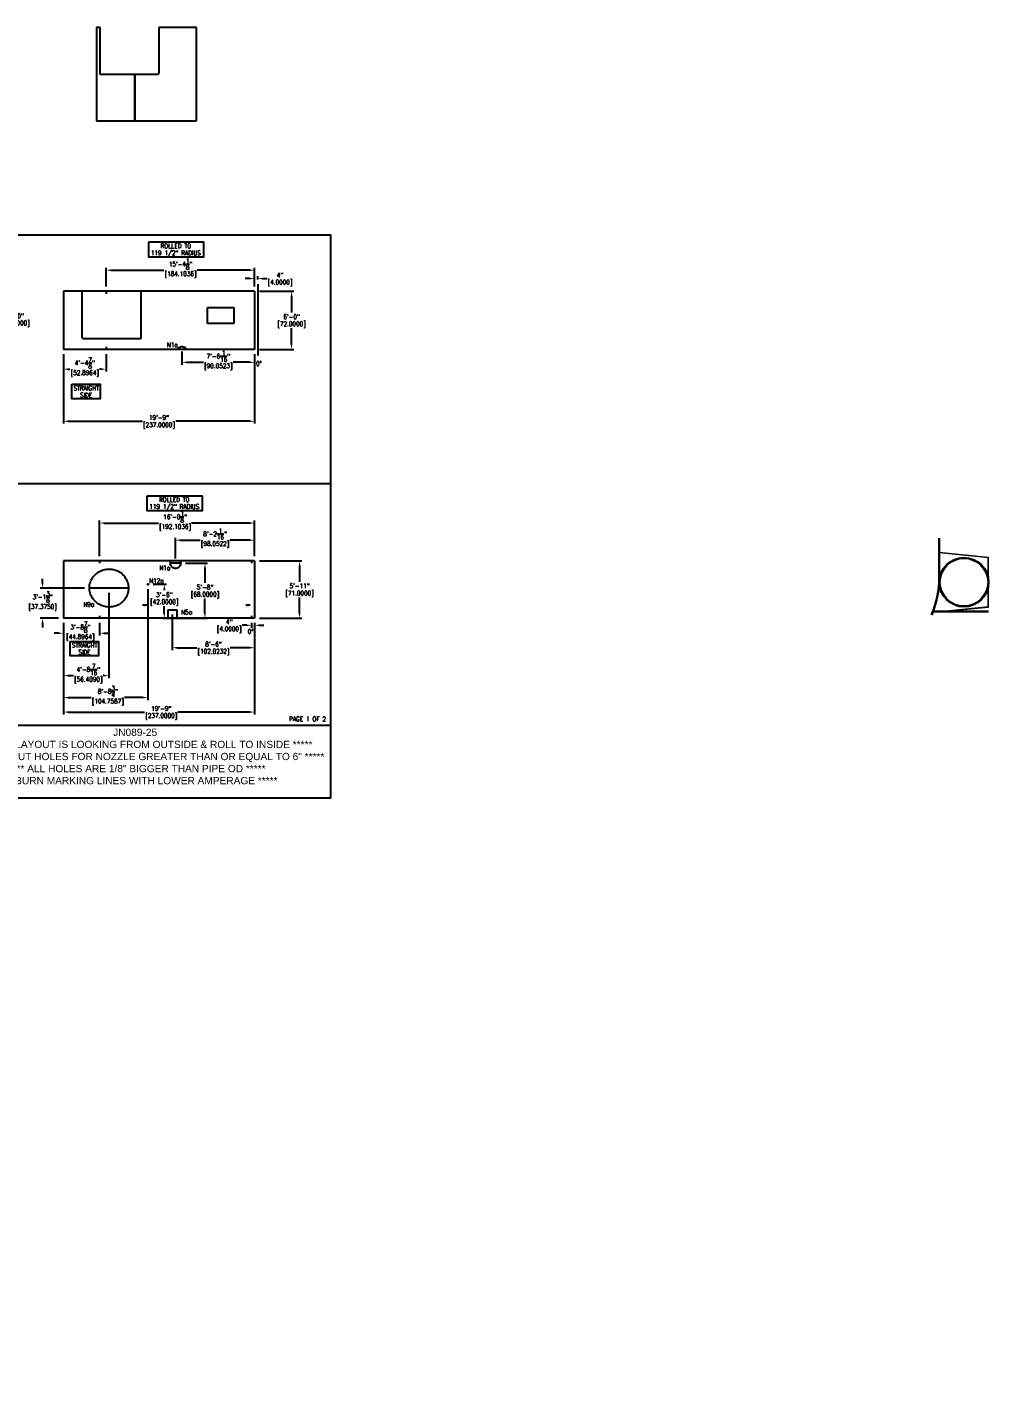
# Model space of a CAD drawing. Extents: x -970 to 14357, y -5073 to 1980.
# Drawn here: x 759 to 1950, y -1656 to 40 of the extents above; entities that cross this region are included whole.
import ezdxf
from ezdxf.enums import TextEntityAlignment as Align

# ---------------------------------------------------------------- set-up
doc = ezdxf.new("R2010")
doc.units = 0
doc.header["$LTSCALE"] = 12
doc.header["$MEASUREMENT"] = 0
doc.header["$PDMODE"] = 33
doc.header["$PDSIZE"] = -0.5
doc.linetypes.add('HIDDEN', pattern=[0.375, 0.25, -0.125])
doc.layers.get('Defpoints').update_dxf_attribs({"linetype": 'CONTINUOUS'})
doc.layers.add('AM_3', color=6, linetype='HIDDEN', lineweight=25)
for name, color, linetype in [('COVER', 3, 'CONTINUOUS'), ('DIM', 1, 'CONTINUOUS'), ('MARKING', 11, 'CONTINUOUS'), ('SHELL', 40, 'CONTINUOUS'), ('stack conn.', 191, 'CONTINUOUS'), ('TEXT', 4, 'CONTINUOUS')]:
    doc.layers.add(name, color=color, linetype=linetype)
doc.styles.add('ROMANS', font='ROMANS.shx', dxfattribs={"width": 0.85, "height": 5.76})
doc.styles.get("Standard").update_dxf_attribs({"font": 'sanss___.ttf'})
doc.dimstyles.get("Standard").update_dxf_attribs({"dimtxt": 0.18, "dimasz": 0.18, "dimexe": 0.18, "dimexo": 0.0625, "dimgap": 0.09, "dimtad": 0, "dimtih": 1, "dimtoh": 1, "dimdec": 4, "dimzin": 0, "dimdsep": 46, "dimtxsty": 'Standard', "dimcen": 0.09, "dimadec": 0, "dimazin": 0, "dimtfac": 1, "dimtdec": 4, "dimtofl": 0, "dimtmove": 0, "dimatfit": 3, "dimfxl": 1, "dimtolj": 1, "dimtzin": 0, "dimarcsym": 0})

# ---------------------------------------------------------------- blocks, each defined once
blk = doc.blocks.new('*D312')
at = {"layer": 'Defpoints', "color": 0, "transparency": 16777216}
for p in [(1040.6, -287.2), (1044.6, -271.5), (1044.6, -278.4)]:
    blk.add_point(p, dxfattribs=at)
at = {"layer": 'DIM', "color": 0, "lineweight": -2, "transparency": 16777216}
for p, q in [((1040.6, -281.2), (1040.6, -268.5)), ((1044.6, -272.4), (1044.6, -268.5)), ((1034.9, -271.5), (1029.1, -271.5)), ((1050.4, -271.5), (1056.1, -271.5))]:
    blk.add_line(p, q, dxfattribs=at)
at = {"layer": 'DIM', "color": 0, "transparency": 16777216}
for points in [[(1034.9, -270.6), (1034.9, -272.5), (1040.6, -271.5)], [(1050.4, -270.6), (1050.4, -272.5), (1044.6, -271.5)]]:
    blk.add_solid(points, dxfattribs=at)
at = {"layer": 'DIM', "color": 0, "transparency": 16777216, "char_height": 5.76, "attachment_point": 5, "style": 'ROMANS'}
for s, insert in [('\\A1;4"', (1072.1, -267.1)), ('\\A1;[4.0000]', (1072.1, -276.9))]:
    blk.add_mtext(s, dxfattribs=dict(at, insert=insert))
blk = doc.blocks.new('*D313')
at = {"layer": 'Defpoints', "color": 0, "transparency": 16777216}
for p in [(1036.6, -692.5), (1040.6, -692.5), (1036.6, -701.3)]:
    blk.add_point(p, dxfattribs=at)
at = {"layer": 'DIM', "color": 0, "lineweight": -2, "transparency": 16777216}
for p, q in [((1030.9, -701.3), (1025.1, -701.3)), ((1036.6, -698.5), (1036.6, -704.3)), ((1040.6, -698.5), (1040.6, -704.3)), ((1046.4, -701.3), (1052.1, -701.3))]:
    blk.add_line(p, q, dxfattribs=at)
at = {"layer": 'DIM', "color": 0, "transparency": 16777216}
for points in [[(1030.9, -700.4), (1030.9, -702.3), (1036.6, -701.3)], [(1046.4, -700.4), (1046.4, -702.3), (1040.6, -701.3)]]:
    blk.add_solid(points, dxfattribs=at)
at = {"layer": 'DIM', "color": 0, "transparency": 16777216, "char_height": 5.76, "attachment_point": 5, "style": 'ROMANS'}
for s, insert in [('\\A1;4"', (1009.1, -697)), ('\\A1;[4.0000]', (1009.1, -706.7))]:
    blk.add_mtext(s, dxfattribs=dict(at, insert=insert))
blk = doc.blocks.new('*D314')
at = {"layer": 'Defpoints', "color": 0, "transparency": 16777216}
for p in [(803.6, -692.5), (848.5, -692.5), (848.5, -711.2)]:
    blk.add_point(p, dxfattribs=at)
at = {"layer": 'DIM', "color": 0, "lineweight": -2, "transparency": 16777216}
for p, q in [((797.9, -711.2), (792.1, -711.2)), ((803.6, -698.5), (803.6, -714.2)), ((848.5, -698.5), (848.5, -714.2)), ((854.3, -711.2), (860, -711.2))]:
    blk.add_line(p, q, dxfattribs=at)
at = {"layer": 'DIM', "color": 0, "transparency": 16777216}
for points in [[(797.9, -710.2), (797.9, -712.1), (803.6, -711.2)], [(854.3, -710.2), (854.3, -712.1), (848.5, -711.2)]]:
    blk.add_solid(points, dxfattribs=at)
at = {"layer": 'DIM', "color": 0, "transparency": 16777216, "char_height": 5.76, "attachment_point": 5, "style": 'ROMANS'}
for s, insert in [('\\A1;[44.8964]', (824.6, -716.5)), ('\\A1;3\'-8{\\H1x;\\S7/8;}"', (824.6, -703.5))]:
    blk.add_mtext(s, dxfattribs=dict(at, insert=insert))
blk = doc.blocks.new('*D315')
at = {"layer": 'Defpoints', "color": 0, "transparency": 16777216}
for p in [(803.6, -692.5), (1040.6, -692.5), (1040.6, -809)]:
    blk.add_point(p, dxfattribs=at)
at = {"layer": 'DIM', "color": 0, "lineweight": -2, "transparency": 16777216}
for p, q in [((803.6, -698.5), (803.6, -812)), ((1040.6, -698.5), (1040.6, -812)), ((809.4, -809), (904.2, -809)), ((1034.9, -809), (945.5, -809))]:
    blk.add_line(p, q, dxfattribs=at)
at = {"layer": 'DIM', "color": 0, "transparency": 16777216}
for points in [[(809.4, -808), (809.4, -809.9), (803.6, -809)], [(1034.9, -808), (1034.9, -809.9), (1040.6, -809)]]:
    blk.add_solid(points, dxfattribs=at)
at = {"layer": 'DIM', "color": 0, "transparency": 16777216, "char_height": 5.76, "attachment_point": 5, "style": 'ROMANS'}
for s, insert in [('\\A1;[237.0000]', (924.9, -814.3)), ('\\A1;19\'-9"', (924.9, -804.6))]:
    blk.add_mtext(s, dxfattribs=dict(at, insert=insert))
blk = doc.blocks.new('*D340')
at = {"layer": 'Defpoints', "color": 0, "transparency": 16777216}
for p in [(1040.6, -621.5), (1096.3, -621.5), (1040.6, -692.5)]:
    blk.add_point(p, dxfattribs=at)
at = {"layer": 'DIM', "color": 0, "lineweight": -2, "transparency": 16777216}
for p, q in [((1046.6, -621.5), (1099.3, -621.5)), ((1096.3, -627.3), (1096.3, -647.3)), ((1096.3, -686.8), (1096.3, -666.8)), ((1046.6, -692.5), (1099.3, -692.5))]:
    blk.add_line(p, q, dxfattribs=at)
at = {"layer": 'DIM', "color": 0, "transparency": 16777216}
for points in [[(1095.4, -627.3), (1097.3, -627.3), (1096.3, -621.5)], [(1095.4, -686.8), (1097.3, -686.8), (1096.3, -692.5)]]:
    blk.add_solid(points, dxfattribs=at)
at = {"layer": 'DIM', "color": 0, "transparency": 16777216, "char_height": 5.76, "attachment_point": 5, "style": 'ROMANS'}
for s, insert in [('\\A1;[71.0000]', (1096.3, -662.4)), ('\\A1;5\'-11"', (1096.3, -652.6))]:
    blk.add_mtext(s, dxfattribs=dict(at, insert=insert))
blk = doc.blocks.new('*D352')
at = {"layer": 'Defpoints', "color": 0, "transparency": 16777216}
for p in [(668.5, -287.2), (744.3, -287.2), (671.1, -359.2)]:
    blk.add_point(p, dxfattribs=at)
at = {"layer": 'DIM', "color": 0, "lineweight": -2, "transparency": 16777216}
for p, q in [((674.5, -287.2), (747.3, -287.2)), ((744.3, -293), (744.3, -312.3)), ((744.3, -353.4), (744.3, -331.8)), ((677.1, -359.2), (747.3, -359.2))]:
    blk.add_line(p, q, dxfattribs=at)
at = {"layer": 'DIM', "color": 0, "transparency": 16777216}
for points in [[(743.4, -293), (745.3, -293), (744.3, -287.2)], [(743.4, -353.4), (745.3, -353.4), (744.3, -359.2)]]:
    blk.add_solid(points, dxfattribs=at)
at = {"layer": 'DIM', "color": 0, "transparency": 16777216, "char_height": 5.76, "attachment_point": 5, "style": 'ROMANS'}
for s, insert in [('\\A1;6\'-0"', (744.3, -317.7)), ('\\A1;[72.0000]', (744.3, -327.4))]:
    blk.add_mtext(s, dxfattribs=dict(at, insert=insert))
blk = doc.blocks.new('*D354')
at = {"layer": 'Defpoints', "color": 0, "transparency": 16777216}
for p in [(1040.6, -287.2), (1086.4, -287.2), (1040.6, -359.2)]:
    blk.add_point(p, dxfattribs=at)
at = {"layer": 'DIM', "color": 0, "lineweight": -2, "transparency": 16777216}
for p, q in [((1046.6, -287.2), (1089.4, -287.2)), ((1086.4, -293), (1086.4, -313.5)), ((1086.4, -353.4), (1086.4, -332.9)), ((1046.6, -359.2), (1089.4, -359.2))]:
    blk.add_line(p, q, dxfattribs=at)
at = {"layer": 'DIM', "color": 0, "transparency": 16777216}
for points in [[(1085.4, -293), (1087.3, -293), (1086.4, -287.2)], [(1085.4, -353.4), (1087.3, -353.4), (1086.4, -359.2)]]:
    blk.add_solid(points, dxfattribs=at)
at = {"layer": 'DIM', "color": 0, "transparency": 16777216, "char_height": 5.76, "attachment_point": 5, "style": 'ROMANS'}
for s, insert in [('\\A1;6\'-0"', (1086.4, -318.8)), ('\\A1;[72.0000]', (1086.4, -328.5))]:
    blk.add_mtext(s, dxfattribs=dict(at, insert=insert))
blk = doc.blocks.new('*D355')
at = {"layer": 'Defpoints', "color": 0, "transparency": 16777216}
for p in [(803.6, -359.2), (1040.6, -359.2), (1040.6, -448.3)]:
    blk.add_point(p, dxfattribs=at)
at = {"layer": 'DIM', "color": 0, "lineweight": -2, "transparency": 16777216}
for p, q in [((803.6, -365.2), (803.6, -451.3)), ((1040.6, -365.2), (1040.6, -451.3)), ((809.4, -448.3), (901.5, -448.3)), ((1034.9, -448.3), (942.8, -448.3))]:
    blk.add_line(p, q, dxfattribs=at)
at = {"layer": 'DIM', "color": 0, "transparency": 16777216}
for points in [[(809.4, -447.4), (809.4, -449.3), (803.6, -448.3)], [(1034.9, -447.4), (1034.9, -449.3), (1040.6, -448.3)]]:
    blk.add_solid(points, dxfattribs=at)
at = {"layer": 'DIM', "color": 0, "transparency": 16777216, "char_height": 5.76, "attachment_point": 5, "style": 'ROMANS'}
for s, insert in [('\\A1;19\'-9"', (922.1, -443.9)), ('\\A1;[237.0000]', (922.1, -453.7))]:
    blk.add_mtext(s, dxfattribs=dict(at, insert=insert))
blk = doc.blocks.new('*D356')
at = {"layer": 'Defpoints', "color": 0, "transparency": 16777216}
for p in [(803.6, -359.2), (856.5, -359.2), (803.6, -383.8)]:
    blk.add_point(p, dxfattribs=at)
at = {"layer": 'DIM', "color": 0, "lineweight": -2, "transparency": 16777216}
for p, q in [((803.6, -365.2), (803.6, -386.8)), ((856.5, -365.2), (856.5, -386.8)), ((809.4, -383.8), (811.7, -383.8)), ((850.8, -383.8), (848.4, -383.8))]:
    blk.add_line(p, q, dxfattribs=at)
at = {"layer": 'DIM', "color": 0, "transparency": 16777216}
for points in [[(809.4, -382.9), (809.4, -384.8), (803.6, -383.8)], [(850.8, -382.9), (850.8, -384.8), (856.5, -383.8)]]:
    blk.add_solid(points, dxfattribs=at)
at = {"layer": 'DIM', "color": 0, "transparency": 16777216, "char_height": 5.76, "attachment_point": 5, "style": 'ROMANS'}
for s, insert in [('\\A1;4\'-4{\\H1x;\\S7/8;}"', (830.1, -376.1)), ('\\A1;[52.8964]', (830.1, -389.2))]:
    blk.add_mtext(s, dxfattribs=dict(at, insert=insert))
blk = doc.blocks.new('*D365')
at = {"layer": 'Defpoints', "color": 0, "transparency": 16777216}
for p in [(1040.6, -574.6), (848.5, -621.5), (1040.6, -621.5)]:
    blk.add_point(p, dxfattribs=at)
at = {"layer": 'DIM', "color": 0, "lineweight": -2, "transparency": 16777216}
for p, q in [((848.5, -615.5), (848.5, -571.6)), ((854.3, -574.6), (921.3, -574.6)), ((1034.9, -574.6), (962.6, -574.6)), ((1040.6, -615.5), (1040.6, -571.6))]:
    blk.add_line(p, q, dxfattribs=at)
at = {"layer": 'DIM', "color": 0, "transparency": 16777216}
for points in [[(854.3, -573.6), (854.3, -575.6), (848.5, -574.6)], [(1034.9, -573.6), (1034.9, -575.6), (1040.6, -574.6)]]:
    blk.add_solid(points, dxfattribs=at)
at = {"layer": 'DIM', "color": 0, "transparency": 16777216, "char_height": 5.76, "attachment_point": 5, "style": 'ROMANS'}
for s, insert in [('\\A1;[192.1036]', (942, -580)), ('\\A1;16\'-0{\\H1x;\\S1/8;}"', (942, -566.9))]:
    blk.add_mtext(s, dxfattribs=dict(at, insert=insert))
blk = doc.blocks.new('*D383')
at = {"layer": 'Defpoints', "color": 0, "transparency": 16777216}
for p in [(860, -655.2), (803.6, -692.5), (803.6, -763.8)]:
    blk.add_point(p, dxfattribs=at)
at = {"layer": 'DIM', "color": 0, "lineweight": -2, "transparency": 16777216}
for p, q in [((860, -661.2), (860, -766.8)), ((803.6, -698.5), (803.6, -766.8)), ((809.4, -763.8), (816.2, -763.8)), ((854.3, -763.8), (852.9, -763.8))]:
    blk.add_line(p, q, dxfattribs=at)
at = {"layer": 'DIM', "color": 0, "transparency": 16777216}
for points in [[(809.4, -762.9), (809.4, -764.8), (803.6, -763.8)], [(854.3, -762.9), (854.3, -764.8), (860, -763.8)]]:
    blk.add_solid(points, dxfattribs=at)
at = {"layer": 'DIM', "color": 0, "transparency": 16777216, "char_height": 5.76, "attachment_point": 5, "style": 'ROMANS'}
for s, insert in [('\\A1;4\'-8{\\H1x;\\S7/16;}"', (834.5, -756.2)), ('\\A1;[56.4090]', (834.5, -769.2))]:
    blk.add_mtext(s, dxfattribs=dict(at, insert=insert))
blk = doc.blocks.new('*D384')
at = {"layer": 'Defpoints', "color": 0, "transparency": 16777216}
for p in [(835.9, -655.2), (777.8, -692.5), (803.6, -692.5)]:
    blk.add_point(p, dxfattribs=at)
at = {"layer": 'DIM', "color": 0, "lineweight": -2, "transparency": 16777216}
for p, q in [((777.8, -649.4), (777.8, -643.6)), ((829.9, -655.2), (774.8, -655.2)), ((797.6, -692.5), (774.8, -692.5)), ((777.8, -698.3), (777.8, -704))]:
    blk.add_line(p, q, dxfattribs=at)
at = {"layer": 'DIM', "color": 0, "transparency": 16777216}
for points in [[(776.8, -649.4), (778.8, -649.4), (777.8, -655.2)], [(776.8, -698.3), (778.8, -698.3), (777.8, -692.5)]]:
    blk.add_solid(points, dxfattribs=at)
at = {"layer": 'DIM', "color": 0, "transparency": 16777216, "char_height": 5.76, "attachment_point": 5, "style": 'ROMANS'}
for s, insert in [('\\A1;3\'-1{\\H1x;\\S3/8;}"', (777.8, -666.2)), ('\\A1;[37.3750]', (777.8, -679.2))]:
    blk.add_mtext(s, dxfattribs=dict(at, insert=insert))
blk = doc.blocks.new('*D391')
at = {"layer": 'Defpoints', "color": 0, "transparency": 16777216}
for p in [(908.4, -650.5), (803.6, -692.5), (908.4, -791)]:
    blk.add_point(p, dxfattribs=at)
at = {"layer": 'DIM', "color": 0, "lineweight": -2, "transparency": 16777216}
for p, q in [((908.4, -656.5), (908.4, -794)), ((803.6, -698.5), (803.6, -794)), ((809.4, -791), (838, -791)), ((902.6, -791), (879.3, -791))]:
    blk.add_line(p, q, dxfattribs=at)
at = {"layer": 'DIM', "color": 0, "transparency": 16777216}
for points in [[(809.4, -790.1), (809.4, -792), (803.6, -791)], [(902.6, -790.1), (902.6, -792), (908.4, -791)]]:
    blk.add_solid(points, dxfattribs=at)
at = {"layer": 'DIM', "color": 0, "transparency": 16777216, "char_height": 5.76, "attachment_point": 5, "style": 'ROMANS'}
for s, insert in [('\\A1;8\'-8{\\H1x;\\S3/4;}"', (858.7, -783.3)), ('\\A1;[104.7587]', (858.7, -796.4))]:
    blk.add_mtext(s, dxfattribs=dict(at, insert=insert))
blk = doc.blocks.new('*D392')
at = {"layer": 'Defpoints', "color": 0, "transparency": 16777216}
for p in [(908.8, -650.5), (920.6, -692.5), (928.6, -692.5)]:
    blk.add_point(p, dxfattribs=at)
at = {"layer": 'DIM', "color": 0, "lineweight": -2, "transparency": 16777216}
for p, q in [((914.8, -650.5), (931.6, -650.5)), ((928.6, -656.3), (928.6, -658)), ((928.6, -686.8), (928.6, -677.5)), ((926.6, -692.5), (931.6, -692.5))]:
    blk.add_line(p, q, dxfattribs=at)
at = {"layer": 'DIM', "color": 0, "transparency": 16777216}
for points in [[(927.7, -656.3), (929.6, -656.3), (928.6, -650.5)], [(927.7, -686.8), (929.6, -686.8), (928.6, -692.5)]]:
    blk.add_solid(points, dxfattribs=at)
at = {"layer": 'DIM', "color": 0, "transparency": 16777216, "char_height": 5.76, "attachment_point": 5, "style": 'ROMANS'}
for s, insert in [('\\A1;3\'-6"', (928.6, -663.4)), ('\\A1;[42.0000]', (928.6, -673.1))]:
    blk.add_mtext(s, dxfattribs=dict(at, insert=insert))
blk = doc.blocks.new('*D393')
at = {"layer": 'Defpoints', "color": 0, "transparency": 16777216}
for p in [(1040.6, -595.8), (942.6, -624.5), (1040.6, -621.5)]:
    blk.add_point(p, dxfattribs=at)
at = {"layer": 'DIM', "color": 0, "lineweight": -2, "transparency": 16777216}
for p, q in [((942.6, -618.5), (942.6, -592.8)), ((1040.6, -615.5), (1040.6, -592.8)), ((948.3, -595.8), (973.3, -595.8)), ((1034.9, -595.8), (1009.9, -595.8))]:
    blk.add_line(p, q, dxfattribs=at)
at = {"layer": 'DIM', "color": 0, "transparency": 16777216}
for points in [[(948.3, -594.8), (948.3, -596.7), (942.6, -595.8)], [(1034.9, -594.8), (1034.9, -596.7), (1040.6, -595.8)]]:
    blk.add_solid(points, dxfattribs=at)
at = {"layer": 'DIM', "color": 0, "transparency": 16777216, "char_height": 5.76, "attachment_point": 5, "style": 'ROMANS'}
for s, insert in [('\\A1;8\'-2{\\H1x;\\S1/16;}"', (991.6, -588.1)), ('\\A1;[98.0522]', (991.6, -601.1))]:
    blk.add_mtext(s, dxfattribs=dict(at, insert=insert))
blk = doc.blocks.new('*D394')
at = {"layer": 'Defpoints', "color": 0, "transparency": 16777216}
for p in [(949, -624.5), (979.1, -624.5), (924.6, -692.5)]:
    blk.add_point(p, dxfattribs=at)
at = {"layer": 'DIM', "color": 0, "lineweight": -2, "transparency": 16777216}
for p, q in [((955, -624.5), (982.1, -624.5)), ((979.1, -630.3), (979.1, -648.8)), ((979.1, -686.8), (979.1, -668.3)), ((930.6, -692.5), (982.1, -692.5))]:
    blk.add_line(p, q, dxfattribs=at)
at = {"layer": 'DIM', "color": 0, "transparency": 16777216}
for points in [[(978.1, -630.3), (980, -630.3), (979.1, -624.5)], [(978.1, -686.8), (980, -686.8), (979.1, -692.5)]]:
    blk.add_solid(points, dxfattribs=at)
at = {"layer": 'DIM', "color": 0, "transparency": 16777216, "char_height": 5.76, "attachment_point": 5, "style": 'ROMANS'}
for s, insert in [('\\A1;[68.0000]', (979.1, -663.9)), ('\\A1;5\'-8"', (979.1, -654.1))]:
    blk.add_mtext(s, dxfattribs=dict(at, insert=insert))
blk = doc.blocks.new('*D397')
at = {"layer": 'Defpoints', "color": 0, "transparency": 16777216}
for p in [(-200.5, -589.4), (-200.5, -621.5), (-8.4, -621.5), (938.6, -682), (1040.6, -692.5), (938.6, -729.2)]:
    blk.add_point(p, dxfattribs=at)
at = {"layer": 'DIM', "color": 0, "lineweight": -2, "transparency": 16777216}
for p, q in [((-200.5, -615.5), (-200.5, -586.4)), ((-194.8, -589.4), (-125.1, -589.4)), ((-14.2, -589.4), (-83.8, -589.4)), ((-8.4, -615.5), (-8.4, -586.4)), ((938.6, -688), (938.6, -732.2)), ((1040.6, -698.5), (1040.6, -732.2)), ((944.4, -729.2), (968.9, -729.2)), ((1034.9, -729.2), (1010.3, -729.2))]:
    blk.add_line(p, q, dxfattribs=at)
at = {"layer": 'DIM', "color": 0, "transparency": 16777216}
for points in [[(-194.8, -588.4), (-194.8, -590.3), (-200.5, -589.4)], [(-14.2, -588.4), (-14.2, -590.3), (-8.4, -589.4)], [(944.4, -728.2), (944.4, -730.1), (938.6, -729.2)], [(1034.9, -728.2), (1034.9, -730.1), (1040.6, -729.2)]]:
    blk.add_solid(points, dxfattribs=at)
at = {"layer": 'DIM', "color": 0, "transparency": 16777216, "char_height": 5.76, "attachment_point": 5, "style": 'ROMANS'}
for s, insert in [('\\A1;16\'-0{\\H1x;\\S1/8;}"', (-104.5, -581.7)), ('\\A1;[192.1036]', (-104.5, -594.7)), ('\\A1;8\'-6"', (989.6, -724.8)), ('\\A1;[102.0232]', (989.6, -734.5))]:
    blk.add_mtext(s, dxfattribs=dict(at, insert=insert))
blk = doc.blocks.new('*D513')
at = {"layer": 'Defpoints', "color": 0, "transparency": 16777216}
for p in [(1040.6, -261), (856.5, -287.2), (1040.6, -287.2)]:
    blk.add_point(p, dxfattribs=at)
at = {"layer": 'DIM', "color": 0, "lineweight": -2, "transparency": 16777216}
for p, q in [((856.5, -281.2), (856.5, -258)), ((862.3, -261), (928.1, -261)), ((1034.9, -261), (969.4, -261)), ((1040.6, -281.2), (1040.6, -258))]:
    blk.add_line(p, q, dxfattribs=at)
at = {"layer": 'DIM', "color": 0, "transparency": 16777216}
for points in [[(862.3, -260.1), (862.3, -262), (856.5, -261)], [(1034.9, -260.1), (1034.9, -262), (1040.6, -261)]]:
    blk.add_solid(points, dxfattribs=at)
at = {"layer": 'DIM', "color": 0, "transparency": 16777216, "char_height": 5.76, "attachment_point": 5, "style": 'ROMANS'}
for s, insert in [('\\A1;15\'-4{\\H1x;\\S1/8;}"', (948.8, -253.4)), ('\\A1;[184.1036]', (948.8, -266.4))]:
    blk.add_mtext(s, dxfattribs=dict(at, insert=insert))
blk = doc.blocks.new('*D402')
at = {"layer": 'Defpoints', "color": 0, "transparency": 16777216}
for p in [(950.6, -355.8), (1040.6, -359.2), (950.6, -375.3), (195.6, -653), (135.4, -692.5), (202.6, -692.5)]:
    blk.add_point(p, dxfattribs=at)
at = {"layer": 'DIM', "color": 0, "lineweight": -2, "transparency": 16777216}
for p, q in [((950.6, -361.8), (950.6, -378.3)), ((1040.6, -365.2), (1040.6, -378.3)), ((956.3, -375.3), (977.3, -375.3)), ((1034.9, -375.3), (1013.9, -375.3)), ((202.6, -653), (202.6, -636.4)), ((202.6, -636.4), (208.4, -636.4)), ((201.6, -653), (205.6, -653)), ((202.6, -686.8), (202.6, -658.7)), ((141.4, -692.5), (205.6, -692.5))]:
    blk.add_line(p, q, dxfattribs=at)
at = {"layer": 'DIM', "color": 0, "transparency": 16777216}
for points in [[(956.3, -374.3), (956.3, -376.2), (950.6, -375.3)], [(1034.9, -374.3), (1034.9, -376.2), (1040.6, -375.3)], [(201.7, -658.7), (203.6, -658.7), (202.6, -653)], [(201.7, -686.8), (203.6, -686.8), (202.6, -692.5)]]:
    blk.add_solid(points, dxfattribs=at)
at = {"layer": 'DIM', "color": 0, "transparency": 16777216, "char_height": 5.76, "attachment_point": 5, "style": 'ROMANS'}
for s, insert in [('\\A1;7\'-6{\\H1x;\\S1/16;}"', (995.6, -367.6)), ('\\A1;[90.0523]', (995.6, -380.6)), ('\\A1;3\'-3{\\H1x;\\S9/16;}"\\P [39.5625]', (229.6, -636.4))]:
    blk.add_mtext(s, dxfattribs=dict(at, insert=insert))
blk = doc.blocks.new('*D404')
at = {"layer": 'AM_3', "color": 0, "lineweight": -2, "transparency": 16777216}
for p, q in [((-49.8, -1617), (-24.8, -1617)), ((-27.8, -1622.8), (-27.8, -1623.7)), ((-49.8, -1656.5), (-24.8, -1656.5)), ((-27.8, -1650.7), (-27.8, -1649.8))]:
    blk.add_line(p, q, dxfattribs=at)
at = {"layer": 'AM_3', "color": 0, "transparency": 16777216}
for points in [[(-28.7, -1622.8), (-26.8, -1622.8), (-27.8, -1617)], [(-28.7, -1650.7), (-26.8, -1650.7), (-27.8, -1656.5)]]:
    blk.add_solid(points, dxfattribs=at)
at = {"layer": 'Defpoints', "color": 0, "transparency": 16777216}
for p in [(938.6, -682), (1040.6, -692.5), (938.6, -729.2), (-55.8, -1617), (-27.8, -1617), (-55.8, -1656.5)]:
    blk.add_point(p, dxfattribs=at)
at = {"layer": 'DIM', "color": 0, "lineweight": -2, "transparency": 16777216}
for p, q in [((938.6, -688), (938.6, -732.2)), ((1040.6, -698.5), (1040.6, -732.2)), ((944.4, -729.2), (968.9, -729.2)), ((1034.9, -729.2), (1010.3, -729.2))]:
    blk.add_line(p, q, dxfattribs=at)
at = {"layer": 'DIM', "color": 0, "transparency": 16777216}
for points in [[(944.4, -728.2), (944.4, -730.1), (938.6, -729.2)], [(1034.9, -728.2), (1034.9, -730.1), (1040.6, -729.2)]]:
    blk.add_solid(points, dxfattribs=at)
at = {"layer": 'AM_3', "color": 0, "transparency": 16777216, "char_height": 5.76, "attachment_point": 5, "style": 'ROMANS'}
for s, insert in [('\\A1;3\'-3{\\H1x;\\S1/2;}"', (-27.8, -1629.1)), ('\\A1;[39.5000]', (-27.8, -1642.1))]:
    blk.add_mtext(s, dxfattribs=dict(at, insert=insert))
at = {"layer": 'DIM', "color": 0, "transparency": 16777216, "char_height": 5.76, "attachment_point": 5, "style": 'ROMANS'}
for s, insert in [('\\A1;8\'-6"', (989.6, -724.8)), ('\\A1;[102.0232]', (989.6, -734.5))]:
    blk.add_mtext(s, dxfattribs=dict(at, insert=insert))

msp = doc.modelspace()

# ---------------------------------------------------------------- linework, layer by layer
at = {"layer": 'COVER'}
for p, q in [((82.34188, -525.43153), (1134.69224, -525.43153)), ((949.00196, -624.52525), (936.1212, -624.52525)), ((884.16284, -655.15025), (835.88273, -655.15025)), ((908.83339, -650.52525), (907.91151, -650.52525)), ((82.34188, -824.97712), (1134.69224, -824.97712))]:
    msp.add_line(p, q, dxfattribs=at)
msp.add_lwpolyline([(82.34188, -217.04819), (1134.69224, -217.04819), (1134.69224, -915.7719), (82.34188, -915.7719)], close=True, dxfattribs=at)
at = {"layer": 'COVER', "extrusion": (0, 0, -1)}
msp.add_arc((-936.18345, -624.52525), 0.0625, 359.96246077, 0.02088332, dxfattribs=at)
at = {"layer": 'COVER'}
for points, knots in [([(849.03507, 40.0193), (848.66591, 40.0193), (848.11217, 40.0193), (847.37385, 40.0193), (846.8201, 40.0193), (846.26634, 40.0193), (845.52802, 40.0193), (844.97428, 40.0193), (844.60512, 40.0193)], [0, 0, 0, 0, 0.2499955637, 0.3749971164, 0.5, 0.6250028836, 0.7500044363, 1, 1, 1, 1]), ([(921.84092, -15.89853), (921.84092, -15.92521), (921.84048, -15.96524), (921.83899, -16.01857), (921.83743, -16.05851), (921.83542, -16.09837), (921.83296, -16.13815), (921.83007, -16.17781), (921.82672, -16.21738), (921.82293, -16.25683), (921.8187, -16.29616), (921.81403, -16.33535), (921.80892, -16.37441), (921.80337, -16.4133), (921.79738, -16.45205), (921.79095, -16.49061), (921.78409, -16.52901), (921.77679, -16.5672), (921.76906, -16.60521), (921.76091, -16.64301), (921.75232, -16.6806), (921.7433, -16.71795), (921.73387, -16.75508), (921.72401, -16.79196), (921.71372, -16.8286), (921.70303, -16.86497), (921.69191, -16.90109), (921.68039, -16.93692), (921.66845, -16.97247), (921.65611, -17.00772), (921.64336, -17.04268), (921.63022, -17.07731), (921.61667, -17.11165), (921.60273, -17.14564), (921.58839, -17.17931), (921.57367, -17.21263), (921.55856, -17.24561), (921.54308, -17.27822), (921.52721, -17.31048), (921.51097, -17.34235), (921.49435, -17.37386), (921.47738, -17.40496), (921.46003, -17.43569), (921.44233, -17.46599), (921.42427, -17.4959), (921.40587, -17.52538), (921.38711, -17.55445), (921.36802, -17.58308), (921.34858, -17.61128), (921.32882, -17.63902), (921.30872, -17.66633), (921.28774, -17.6939), (921.26528, -17.72244), (921.24068, -17.75255), (921.21444, -17.7834), (921.18712, -17.81421), (921.15934, -17.84426), (921.13111, -17.87352), (921.10243, -17.90199), (921.07333, -17.92966), (921.0438, -17.95652), (921.01386, -17.98256), (920.98353, -18.00776), (920.9528, -18.03213), (920.9217, -18.05564), (920.89024, -18.0783), (920.85841, -18.10009), (920.82625, -18.12101), (920.79375, -18.14104), (920.76094, -18.16018), (920.72782, -18.17842), (920.69441, -18.19576), (920.66071, -18.21219), (920.62674, -18.2277), (920.59252, -18.24229), (920.55805, -18.25595), (920.52334, -18.26867), (920.48842, -18.28046), (920.45329, -18.29131), (920.41797, -18.30121), (920.38247, -18.31015), (920.3468, -18.31815), (920.31097, -18.32519), (920.27501, -18.33127), (920.23891, -18.33638), (920.2019, -18.34063), (920.14379, -18.34568), (920.09761, -18.34735), (920.06439, -18.34735)], [0, 0, 0, 0, 0.0239003735, 0.0358500761, 0.0477850244, 0.0597050223, 0.0715975971, 0.0834767132, 0.0953284607, 0.1071649163, 0.118970774, 0.1307595443, 0.1425145679, 0.1542507504, 0.1659501278, 0.1776289576, 0.1892680232, 0.2008848868, 0.2124591363, 0.2240095865, 0.2355146911, 0.2469944615, 0.258426283, 0.2698313029, 0.281185908, 0.2925123171, 0.3037859927, 0.3150301559, 0.3262194237, 0.3373779463, 0.3484795778, 0.3595493205, 0.3705603523, 0.381538446, 0.3924561943, 0.4033400555, 0.4141621314, 0.4249494769, 0.435673801, 0.4463626629, 0.4569874802, 0.4675762204, 0.4781001145, 0.4885874392, 0.4990093466, 0.5093943203, 0.5197135437, 0.5299956029, 0.5402118246, 0.5503907902, 0.5605040845, 0.5705801744, 0.5814193453, 0.5930343753, 0.6054028593, 0.6176957298, 0.6299133865, 0.6420502, 0.6541140157, 0.6661054342, 0.6780201254, 0.6898654975, 0.7016367918, 0.7133424483, 0.7249835354, 0.7365568103, 0.7480700424, 0.7595245124, 0.7709187811, 0.7822596219, 0.7935447536, 0.8047823189, 0.8159740267, 0.8271195197, 0.8382257007, 0.8492944535, 0.8603275072, 0.8713302555, 0.8823032224, 0.8932533304, 0.9041827388, 0.9150940415, 0.9259924305, 0.9368801443, 0.9477618436, 0.9586412893, 0.9702480249, 1, 1, 1, 1]), ([(892.21059, -18.34735), (888.61871, -18.34735), (883.22572, -18.34735), (876.0298, -18.34735), (870.62283, -18.34735), (865.21586, -18.34735), (858.01994, -18.34735), (852.62695, -18.34735), (849.03507, -18.34735)], [0, 0, 0, 0, 0.2495778772, 0.3747254406, 0.5, 0.6252745594, 0.7504221228, 1, 1, 1, 1]), ([(844.60512, -75.8126), (848.5641, -75.8126), (854.50948, -75.8126), (862.44373, -75.8126), (868.40786, -75.8126), (874.37199, -75.8126), (882.30623, -75.8126), (888.25162, -75.8126), (892.21059, -75.8126)], [0, 0, 0, 0, 0.2494866204, 0.3746660376, 0.5, 0.6253339624, 0.7505133796, 1, 1, 1, 1])]:
    msp.add_open_spline(points, degree=3, knots=knots, dxfattribs=at)
for points in [[(844.60512, 40.0193), (844.60512, -75.8126)], [(849.03507, -18.34735), (849.03507, 40.0193)], [(921.84092, 40.0193), (921.84092, -15.89853)], [(968.47855, 40.0193), (921.84092, 40.0193)], [(968.47855, -75.8126), (968.47855, 40.0193)], [(892.21059, -75.8126), (892.21059, -18.34735)], [(920.06439, -18.34735), (892.21059, -18.34735)], [(892.21059, -18.34735), (892.21059, -75.8126)], [(892.21059, -75.8126), (968.47855, -75.8126)]]:
    msp.add_open_spline(points, degree=1, dxfattribs=at)
at = {"layer": 'DIM'}
msp.add_line((1044.61375, -278.40867), (1044.61375, -366.97635), dxfattribs=at)
at = {"layer": 'MARKING'}
for p, q in [((856.51015, -287.19251), (856.51015, -290.19251)), ((856.51015, -356.19251), (856.51015, -359.19251)), ((848.51015, -621.52525), (848.51015, -624.52525)), ((1036.61375, -621.52525), (1036.61375, -624.52525)), ((906.86452, -676.52525), (901.48336, -676.52525)), ((904.17394, -677.69682), (904.17394, -675.35368)), ((1034.9145, -676.52525), (1029.53334, -676.52525)), ((1032.22392, -677.69682), (1032.22392, -675.35368)), ((848.51015, -689.52525), (848.51015, -692.52525)), ((1036.61375, -689.52525), (1036.61375, -692.52525))]:
    msp.add_line(p, q, dxfattribs=at)
for points, degree, knots in [([(826.37982, -287.19251), (826.37982, -287.69251), (826.37982, -343.11034)], 1, [0, 0, 0.00894169255, 1, 1]), ([(900.18567, -345.55916), (900.18567, -287.69251), (900.18567, -287.19251)], 1, [0, 0, 0.99143346373, 1, 1]), ([(982.20755, -307.44251), (984.94258, -307.44251), (989.04741, -307.44251), (994.52282, -307.44251), (998.6338, -307.44251), (1002.74478, -307.44251), (1008.22019, -307.44251), (1012.32502, -307.44251), (1015.06005, -307.44251)], 3, [0, 0, 0, 0, 0.2497557775, 0.3748411953, 0.5, 0.6251588047, 0.7502442225, 1, 1, 1, 1]), ([(1015.06005, -327.19251), (1012.32502, -327.19251), (1008.22019, -327.19251), (1002.74478, -327.19251), (998.6338, -327.19251), (994.52282, -327.19251), (989.04741, -327.19251), (984.94258, -327.19251), (982.20755, -327.19251)], 3, [0, 0, 0, 0, 0.2497557775, 0.3748411953, 0.5, 0.6251588047, 0.7502442225, 1, 1, 1, 1]), ([(826.37982, -343.11034), (826.37982, -343.13702), (826.38026, -343.17705), (826.38175, -343.23038), (826.38331, -343.27032), (826.38532, -343.31018), (826.38778, -343.34996), (826.39068, -343.38962), (826.39402, -343.42919), (826.39781, -343.46864), (826.40204, -343.50797), (826.40671, -343.54716), (826.41182, -343.58622), (826.41737, -343.62511), (826.42336, -343.66386), (826.42979, -343.70242), (826.43665, -343.74082), (826.44395, -343.77901), (826.45168, -343.81702), (826.45984, -343.85482), (826.46842, -343.89241), (826.47744, -343.92976), (826.48688, -343.96689), (826.49673, -344.00377), (826.50702, -344.04041), (826.51771, -344.07678), (826.52883, -344.1129), (826.54035, -344.14872), (826.55229, -344.18428), (826.56463, -344.21953), (826.57738, -344.25449), (826.59052, -344.28912), (826.60407, -344.32346), (826.61801, -344.35745), (826.63235, -344.39112), (826.64707, -344.42444), (826.66218, -344.45742), (826.67766, -344.49003), (826.69354, -344.52229), (826.70977, -344.55416), (826.72639, -344.58567), (826.74337, -344.61677), (826.76071, -344.64749), (826.77841, -344.6778), (826.79647, -344.70771), (826.81487, -344.73719), (826.83363, -344.76626), (826.85272, -344.79488), (826.87216, -344.82308), (826.89192, -344.85083), (826.91202, -344.87813), (826.933, -344.90571), (826.95546, -344.93425), (826.98006, -344.96435), (827.0063, -344.99521), (827.03362, -345.02602), (827.0614, -345.05606), (827.08963, -345.08533), (827.11831, -345.1138), (827.14742, -345.14147), (827.17694, -345.16833), (827.20688, -345.19437), (827.23721, -345.21957), (827.26794, -345.24394), (827.29904, -345.26745), (827.33051, -345.29011), (827.36233, -345.3119), (827.39449, -345.33281), (827.42699, -345.35285), (827.4598, -345.37199), (827.49292, -345.39023), (827.52633, -345.40757), (827.56003, -345.42399), (827.594, -345.43951), (827.62822, -345.45409), (827.6627, -345.46775), (827.6974, -345.48048), (827.73232, -345.49227), (827.76745, -345.50311), (827.80277, -345.51301), (827.83827, -345.52196), (827.87395, -345.52996), (827.90977, -345.537), (827.94574, -345.54308), (827.98183, -345.54819), (828.01885, -345.55244), (828.07696, -345.55749), (828.12313, -345.55916), (828.15635, -345.55916)], 3, [0, 0, 0, 0, 0.0239003735, 0.0358500761, 0.0477850244, 0.0597050223, 0.0715975971, 0.0834767132, 0.0953284607, 0.1071649163, 0.118970774, 0.1307595443, 0.1425145679, 0.1542507504, 0.1659501278, 0.1776289576, 0.1892680232, 0.2008848868, 0.2124591363, 0.2240095865, 0.2355146911, 0.2469944615, 0.258426283, 0.2698313029, 0.281185908, 0.2925123171, 0.3037859927, 0.3150301559, 0.3262194237, 0.3373779463, 0.3484795778, 0.3595493205, 0.3705603523, 0.381538446, 0.3924561943, 0.4033400555, 0.4141621314, 0.4249494769, 0.435673801, 0.4463626629, 0.4569874802, 0.4675762204, 0.4781001145, 0.4885874392, 0.4990093466, 0.5093943203, 0.5197135437, 0.5299956029, 0.5402118246, 0.5503907902, 0.5605040845, 0.5705801744, 0.5814193453, 0.5930343753, 0.6054028593, 0.6176957298, 0.6299133865, 0.6420502, 0.6541140157, 0.6661054342, 0.6780201254, 0.6898654975, 0.7016367918, 0.7133424483, 0.7249835354, 0.7365568103, 0.7480700424, 0.7595245124, 0.7709187811, 0.7822596219, 0.7935447536, 0.8047823189, 0.8159740267, 0.8271195197, 0.8382257007, 0.8492944535, 0.8603275072, 0.8713302555, 0.8823032224, 0.8932533304, 0.9041827388, 0.9150940415, 0.9259924305, 0.9368801443, 0.9477618436, 0.9586412893, 0.9702480249, 1, 1, 1, 1]), ([(856.51015, -345.55916), (860.10204, -345.55916), (865.49502, -345.55916), (872.69094, -345.55916), (878.09791, -345.55916), (883.50488, -345.55916), (890.7008, -345.55916), (896.59379, -345.55916), (900.18567, -345.55916)], 3, [0, 0, 0, 0, 0.2495778772, 0.3747254406, 0.5, 0.6252745594, 0.7504221228, 1, 1, 1, 1])]:
    msp.add_open_spline(points, degree=degree, knots=knots, dxfattribs=at)
for points in [[(982.20755, -327.19251), (982.20755, -307.44251)], [(1015.06005, -307.44251), (1015.06005, -327.19251)], [(828.15635, -345.55916), (856.51015, -345.55916)]]:
    msp.add_open_spline(points, degree=1, dxfattribs=at)
at = {"layer": 'SHELL'}
for p, q in [((1040.61375, -287.19251), (803.61375, -287.19251)), ((803.61375, -287.19251), (803.61375, -359.19251)), ((1040.61375, -287.19251), (1040.61375, -359.19251)), ((1040.61375, -359.19251), (803.61375, -359.19251)), ((1040.61375, -621.52525), (803.61375, -621.52525)), ((803.61375, -621.52525), (803.61375, -692.52525)), ((1040.61375, -621.52525), (1040.61375, -692.52525)), ((1040.61375, -692.52525), (803.61375, -692.52525)), ((933.15121, -682.03925), (933.15121, -692.02525)), ((933.15121, -682.03925), (944.02983, -682.03925)), ((944.02983, -682.03925), (944.02983, -692.02525))]:
    msp.add_line(p, q, dxfattribs=at)
for points in [[(1879.70998, -688.28909, 0.0999472512), (1889.07192, -641.92253), (1889.07192, -593.28646)], [(1880.25228, -688.28909, 0.0995045262), (1889.57192, -641.92253), (1889.57192, -593.28418)]]:
    msp.add_lwpolyline(points, format="xyb", dxfattribs=at)
at = {"layer": 'SHELL', "extrusion": (0, 0, -1)}
msp.add_arc((-907.91151, -650.52525), 0.0625, 359.95879248, 360.04120752, dxfattribs=at)
at = {"layer": 'SHELL'}
for points, knots in [([(945.1575, -358.75463), (945.40339, -358.37562), (945.68889, -358.02231), (946.60465, -357.10712), (947.31887, -356.6301), (948.87643, -355.98505), (949.71881, -355.81745), (951.40454, -355.81762), (952.24693, -355.98525), (953.80438, -356.63031), (954.51853, -357.1074), (955.43423, -358.02256), (955.71964, -358.37575), (955.96543, -358.75463)], [0.09149892605, 0.09149892605, 0.09149892605, 0.09149892605, 0.12500336981, 0.12500336981, 0.18750505471, 0.18750505471, 0.25000673962, 0.25000673962, 0.31250842452, 0.31250842452, 0.37501010943, 0.37501010943, 0.40850279246, 0.40850279246, 0.40850279246, 0.40850279246]), ([(946.00066, -357.7105), (946.42447, -357.28555), (946.90792, -356.92029), (948.19467, -356.20506), (949.04386, -355.93819), (950.77912, -355.76213), (951.66462, -355.85285), (953.32824, -356.37687), (954.10569, -356.8103), (954.88919, -357.48531), (955.00804, -357.59572), (955.12251, -357.7105)], [0.05905126384, 0.05905126384, 0.05905126384, 0.05905126384, 0.21569084219, 0.21569084219, 0.44333990948, 0.44333990948, 0.67098897676, 0.67098897676, 0.89863804405, 0.89863804405, 0.94094873615, 0.94094873615, 0.94094873615, 0.94094873615]), ([(948.4959, -622.02525), (948.63102, -622.34547), (948.74036, -622.67656), (948.99595, -623.73257), (949.04422, -624.48096), (948.88567, -625.95017), (948.67853, -626.67098), (947.97217, -628.12422), (947.426, -628.83348), (946.09606, -629.9767), (945.31317, -630.41083), (943.63866, -630.93214), (942.7477, -631.01935), (941.0039, -630.83264), (940.1517, -630.55844), (938.62546, -629.6945), (937.9523, -629.10446), (936.89432, -627.70568), (936.51086, -626.89676), (936.18242, -625.54791), (936.12125, -625.03662), (936.1212, -624.52525)], [0.07315532085, 0.07315532085, 0.07315532085, 0.07315532085, 0.11555198185, 0.11555198185, 0.20568400076, 0.20568400076, 0.29581601966, 0.29581601966, 0.4027851379, 0.4027851379, 0.50975425614, 0.50975425614, 0.61672337438, 0.61672337438, 0.72369249262, 0.72369249262, 0.83066161086, 0.83066161086, 0.9376307291, 0.9376307291, 1, 1, 1, 1]), ([(936.1212, -624.52525), (936.1212, -624.05084), (936.17383, -623.57656), (936.36194, -622.7415), (936.47921, -622.37682), (936.62754, -622.02525)], [0, 0, 0, 0, 0.32585262768, 0.32585262768, 0.58800260944, 0.58800260944, 0.58800260944, 0.58800260944]), ([(848.48073, -675.69824), (846.93848, -674.8755), (845.48185, -673.89161), (842.39551, -671.28537), (840.85346, -669.55848), (838.33355, -665.72995), (837.35677, -663.62849), (836.07634, -659.22712), (835.77356, -656.92824), (835.87868, -652.34546), (836.2865, -650.06299), (837.76473, -645.72411), (838.8342, -643.6686), (841.51897, -639.95392), (843.13322, -638.29481), (846.05541, -636.02971), (847.24039, -635.26394), (848.48073, -634.60225)], [0, 0, 0, 0, 0.1034231886, 0.1034231886, 0.2389898018, 0.2389898018, 0.374556415, 0.374556415, 0.5101230282, 0.5101230282, 0.6456896414, 0.6456896414, 0.7812562547, 0.7812562547, 0.9168228679, 0.9168228679, 1, 1, 1, 1]), ([(848.48074, -634.60225), (850.35759, -633.60113), (852.35847, -632.83253), (856.48853, -631.81097), (858.61839, -631.56027), (862.87294, -631.61088), (864.99744, -631.91306), (869.0931, -633.06751), (871.06357, -633.91989), (874.7048, -636.12222), (876.37502, -637.4718), (879.29167, -640.5705), (880.53789, -642.31918), (882.51608, -646.08689), (883.24793, -648.10557), (884.14468, -652.26544), (884.30951, -654.40628), (884.06026, -658.65438), (883.6462, -660.76128), (882.26888, -664.78767), (881.30573, -666.70682), (878.89959, -670.21672), (877.45674, -671.80706), (874.19655, -674.54204), (872.37954, -675.68618), (868.50616, -677.44836), (866.45044, -678.06618), (862.2497, -678.74418), (860.10529, -678.80472), (855.87146, -678.38368), (853.7823, -677.90225), (850.65002, -676.75984), (849.54554, -676.26622), (848.48074, -675.69824)], [0, 0, 0, 0, 0.0642370714, 0.0642370714, 0.1284741429, 0.1284741429, 0.1927112143, 0.1927112143, 0.2569482858, 0.2569482858, 0.3211853572, 0.3211853572, 0.3854224287, 0.3854224287, 0.4496595001, 0.4496595001, 0.5138965716, 0.5138965716, 0.578133643, 0.578133643, 0.6423707145, 0.6423707145, 0.7066077859, 0.7066077859, 0.7708448574, 0.7708448574, 0.8350819288, 0.8350819288, 0.8993190002, 0.8993190002, 0.9635560717, 0.9635560717, 1, 1, 1, 1]), ([(907.84901, -650.5252), (907.84911, -650.39584), (907.89857, -650.26859), (908.07223, -650.0772), (908.19538, -650.01645), (908.45166, -649.9919), (908.58435, -650.02993), (908.78995, -650.18428), (908.8628, -650.30189), (908.91053, -650.55425), (908.88554, -650.69034), (908.75052, -650.90907), (908.64079, -650.99288), (908.3933, -651.06358), (908.25625, -651.05187), (908.02506, -650.93717), (907.93223, -650.83678), (907.86126, -650.65523), (907.84906, -650.59071), (907.84901, -650.52529)], [0, 0, 0, 0, 0.1175688653, 0.1175688653, 0.2351377305, 0.2351377305, 0.3527065958, 0.3527065958, 0.470275461, 0.470275461, 0.5878443263, 0.5878443263, 0.7054131916, 0.7054131916, 0.8229820568, 0.8229820568, 0.9405509221, 0.9405509221, 1, 1, 1, 1])]:
    msp.add_open_spline(points, degree=3, knots=knots, dxfattribs=at)
at = {"layer": 'stack conn.', "lineweight": 18}
for p, q in [((1889.57192, -612.67982), (1888.92449, -612.61588)), ((1950.32192, -617.17253), (1889.07192, -611.12314)), ((1950.32192, -678.67253), (1950.32192, -617.17253)), ((1950.32192, -678.67253), (1950.32192, -617.17253)), ((1881.16353, -684.67253), (1889.57192, -684.67253)), ((1889.57192, -684.67253), (1950.32192, -678.67253))]:
    msp.add_line(p, q, dxfattribs=at)
at = {"layer": 'stack conn.'}
for p, q in [((1889.07192, -611.12314), (1889.02277, -611.62072)), ((1881.16353, -684.67253), (1881.16353, -684.17253))]:
    msp.add_line(p, q, dxfattribs=at)
at = {"layer": 'stack conn.', "extrusion": (0, -1, 6.12323e-17)}
for p, q in [((1889.57192, -684.17253), (1881.16353, -684.17253)), ((1881.16353, -684.17253), (1881.16353, -684.17253, -58.36665)), ((1881.16353, -684.17253, -58.36665), (1889.57192, -684.17253, -58.36665)), ((1950.07192, -684.17253), (1889.57192, -684.17253)), ((1889.57192, -684.17253, -58.36665), (1949.82192, -684.17253, -7.6477)), ((1949.82192, -684.17253, -7.6477), (1949.82192, -684.17253))]:
    msp.add_line(p, q, dxfattribs=at)
at = {"layer": 'stack conn.', "lineweight": 18}
msp.add_lwpolyline([(1881.16353, -684.17253), (1889.54729, -684.17253), (1949.82192, -678.21948), (1949.82192, -617.62558), (1889.02277, -611.62072)], dxfattribs=at)
at = {"layer": 'stack conn.', "const_width": 0.03}
msp.add_lwpolyline([(1889.5596, -684.42253), (1950.07192, -678.446), (1950.07192, -617.39905), (1889.57192, -611.42374), (1889.57192, -641.92253, -0.0089275559), (1889.49542, -646.20673, -0.0817598395), (1881.7938, -684.42253)], format="xyb", close=True, dxfattribs=at)
at = {"layer": 'stack conn.'}
for radius in [30.5625, 30.1875, 29.8125]:
    msp.add_circle((1919.82192, -647.92253), radius, dxfattribs=at)
at = {"layer": 'TEXT'}
for points in [[(909.32519, -226.05929), (977.39291, -226.05929), (977.39291, -244.83606), (909.32519, -244.83606)], [(813.91308, -402.5138), (849.02494, -402.5138), (849.02494, -420.67492), (813.91308, -420.67492)], [(907.37558, -540.62682), (975.4433, -540.62682), (975.4433, -559.40359), (907.37558, -559.40359)], [(811.82642, -721.25524), (846.93827, -721.25524), (846.93827, -739.41637), (811.82642, -739.41637)]]:
    msp.add_lwpolyline(points, close=True, dxfattribs=at)

# ---------------------------------------------------------------- texts
at = {"layer": 'DIM', "style": 'ROMANS', "width": 0.85}
for s, p in [('119 1/2" RADIUS', (942.94826, -239.6485)), ('ROLLED TO', (942.94826, -231.01684)), ('N1a', (938.53798, -353.62816)), ('0%%D', (1045.98259, -376.91663)), ('STRAIGHT', (831.86763, -407.20069)), ('SIDE', (831.86763, -415.83235)), ('ROLLED TO', (940.99865, -545.58437)), ('119 1/2" RADIUS', (940.99865, -554.21603)), ('N1a', (929.23512, -630.20147)), ('N12a', (918.89983, -646.17143)), ('N9a', (835.07126, -675.4684)), ('N5a', (956.33541, -685.04074)), ('0%%D', (1035.69925, -709.06789)), ('STRAIGHT', (829.78096, -725.94213)), ('SIDE', (829.78096, -734.57379)), ('PAGE 1 OF 2', (1106.19301, -817.49194))]:
    msp.add_text(s, height=5.76, dxfattribs=at).set_placement(p, align=Align.MIDDLE_CENTER)
at = {"layer": 'TEXT', "insert": (656.20493, -864.07093), "char_height": 8.9896678, "attachment_point": 4}
msp.add_mtext('\\pxqc;JN089-25\\P***** SHELL LAYOUT IS LOOKING FROM OUTSIDE & ROLL TO INSIDE *****\\P ***** STITCH CUT HOLES FOR NOZZLE GREATER THAN OR EQUAL TO 6" ***** \\P***** ALL HOLES ARE 1/8" BIGGER THAN PIPE OD *****\\P***** BURN MARKING LINES WITH LOWER AMPERAGE *****', dxfattribs=at)

# ---------------------------------------------------------------- dimensions: what is measured, and where the dimension line sits
at = {"layer": 'DIM'}
for base, p1, p2, picture, middle in [((1040.61375, -261.04087), (856.51015, -287.19251), (1040.61375, -287.19251), '*D513', (948.77603, -261.04087)), ((1040.61375, -574.60193), (848.51015, -621.52525), (1040.61375, -621.52525), '*D365', (941.98655, -574.60193)), ((908.37245, -791.01755), (803.61375, -692.52525), (908.37245, -650.52525), '*D391', (858.65936, -791.01755)), ((803.61375, -763.833), (860.02278, -655.15025), (803.61375, -692.52525), '*D383', (834.53796, -763.833)), ((848.51015, -711.16241), (803.61375, -692.52525), (848.51015, -692.52525), '*D314', (824.56195, -711.16241)), ((1040.61375, -808.96961), (803.61375, -692.52525), (1040.61375, -692.52525), '*D315', (924.86484, -808.96961))]:
    dim = msp.add_linear_dim(base=base, p1=p1, p2=p2, dimstyle='Standard', override={"dimscale": 48, "dimtxt": 5.76, "dimasz": 0.12, "dimexe": 0.0625, "dimexo": 0.125, "dimgap": 0.02, "dimzin": 3, "dimlunit": 4, "dimpost": '\\X', "dimtxsty": 'ROMANS', "dimcen": 0}, dxfattribs=at)
    dim.commit()
    dim.dimension.update_dxf_attribs({"geometry": picture, "text_midpoint": middle, "dimtype": 160})
for base, p1, p2, picture, middle in [((1044.61375, -271.53695), (1040.61375, -287.19251), (1044.61375, -278.40867), '*D312', (1072.13147, -271.53695)), ((950.56145, -375.28232), (1040.61375, -359.19251), (950.56145, -355.81753), '*D402', (995.5876, -375.28232)), ((1040.61375, -448.33854), (803.61375, -359.19251), (1040.61375, -359.19251), '*D355', (922.11375, -448.33854)), ((803.61375, -383.82113), (856.51015, -359.19251), (803.61375, -359.19251), '*D356', (830.06195, -383.82113)), ((-200.53339, -589.38502), (-8.42978, -621.52525), (-200.53339, -621.52525), '*D397', (-104.48158, -589.38502)), ((1040.61375, -595.78709), (942.56158, -624.52525), (1040.61375, -621.52525), '*D393', (991.58767, -595.78709)), ((938.59052, -729.18463), (1040.61375, -692.52525), (938.59052, -682.03925), '*D404', (989.60214, -729.18463)), ((1036.61375, -701.33987), (1040.61375, -692.52525), (1036.61375, -692.52525), '*D313', (1009.09604, -701.33987))]:
    dim = msp.add_linear_dim(base=base, p1=p1, p2=p2, dimstyle='Standard', override={"dimscale": 48, "dimtxt": 5.76, "dimasz": 0.12, "dimexe": 0.0625, "dimexo": 0.125, "dimgap": 0.02, "dimzin": 3, "dimlunit": 4, "dimpost": '\\X', "dimtxsty": 'ROMANS', "dimcen": 0}, dxfattribs=at)
    dim.commit()
    dim.dimension.update_dxf_attribs({"geometry": picture, "text_midpoint": middle})
for base, p1, p2, picture, middle in [((744.33913, -287.19251), (671.10219, -359.19251), (668.49859, -287.19251), '*D352', (744.33913, -322.08059)), ((928.62089, -692.52525), (908.83339, -650.52525), (920.61375, -692.52525), '*D392', (928.62089, -667.75448))]:
    dim = msp.add_linear_dim(base=base, p1=p1, p2=p2, angle=90, dimstyle='Standard', override={"dimscale": 48, "dimtxt": 5.76, "dimasz": 0.12, "dimexe": 0.0625, "dimexo": 0.125, "dimgap": 0.02, "dimzin": 3, "dimlunit": 4, "dimpost": '\\X', "dimtxsty": 'ROMANS', "dimcen": 0}, dxfattribs=at)
    dim.commit()
    dim.dimension.update_dxf_attribs({"geometry": picture, "text_midpoint": middle, "dimtype": 160})
for base, p1, p2, picture, middle in [((1086.38772, -287.19251), (1040.61375, -359.19251), (1040.61375, -287.19251), '*D354', (1086.38772, -323.19251)), ((979.08148, -624.52525), (924.58495, -692.52525), (949.00196, -624.52525), '*D394', (979.08148, -658.52525)), ((1096.31324, -621.52525), (1040.61375, -692.52525), (1040.61375, -621.52525), '*D340', (1096.31324, -657.02525)), ((777.79658, -692.52525), (835.88273, -655.15025), (803.61375, -692.52525), '*D384', (777.79658, -673.83775))]:
    dim = msp.add_linear_dim(base=base, p1=p1, p2=p2, angle=90, dimstyle='Standard', override={"dimscale": 48, "dimtxt": 5.76, "dimasz": 0.12, "dimexe": 0.0625, "dimexo": 0.125, "dimgap": 0.02, "dimzin": 3, "dimlunit": 4, "dimpost": '\\X', "dimtxsty": 'ROMANS', "dimcen": 0}, dxfattribs=at)
    dim.commit()
    dim.dimension.update_dxf_attribs({"geometry": picture, "text_midpoint": middle})

doc.saveas('drawing.dxf')
